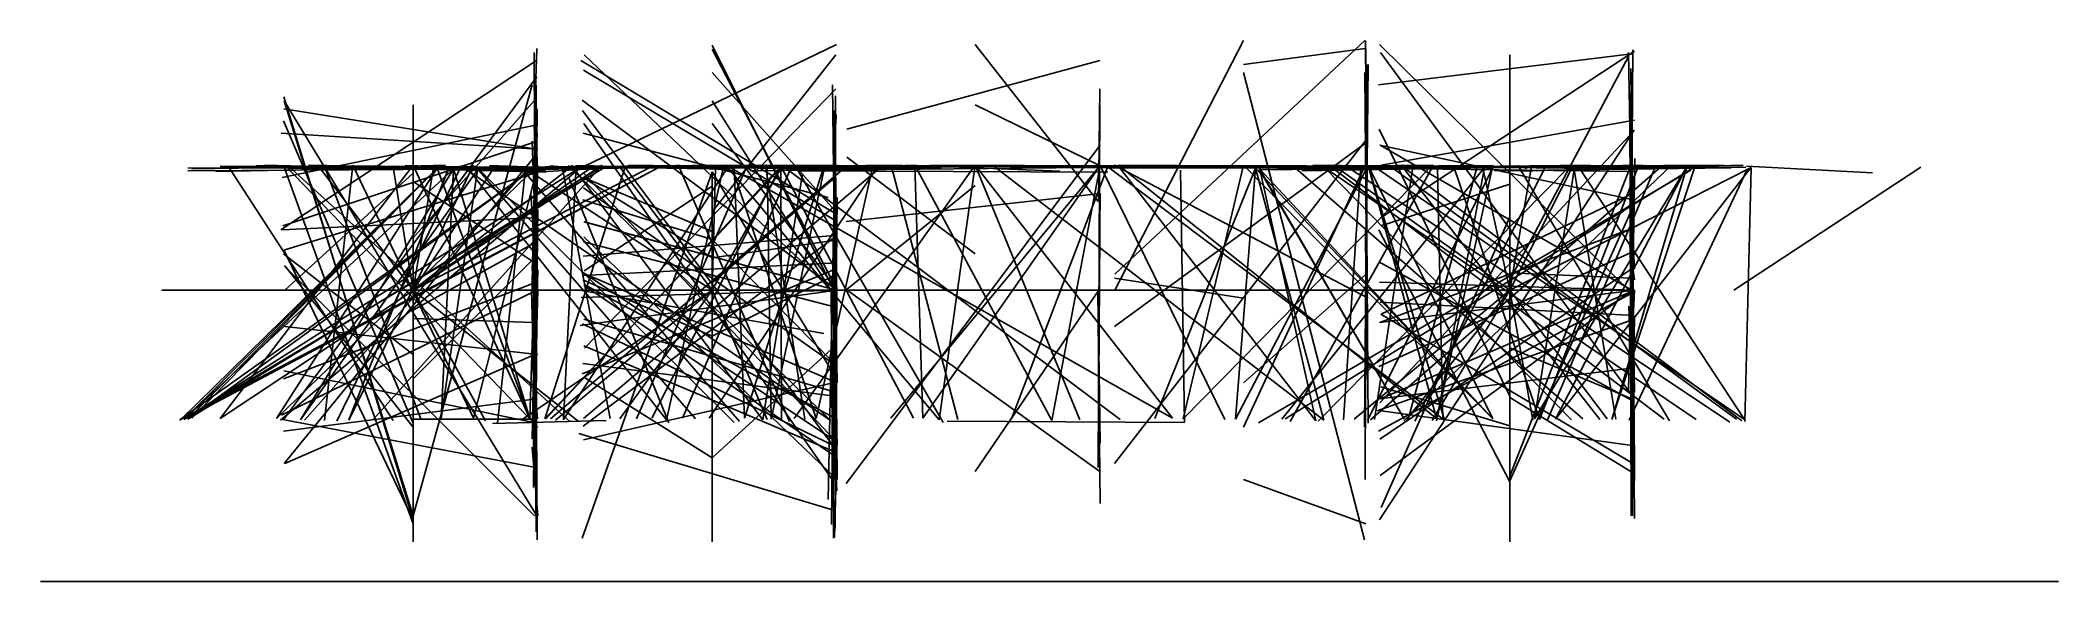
# Model space of a CAD drawing. Header units: metres. Extents: x -12 to 12, y 0 to 6.4.
import ezdxf

# ---------------------------------------------------------------- set-up
doc = ezdxf.new("R2010")
doc.units = ezdxf.units.M

msp = doc.modelspace()

# ---------------------------------------------------------------- linework, layer by layer
at = {"layer": 'MCD_Layer_0'}
for p, q in [((-6.148538, 6.305199), (-6.125833, 0.833092)), ((-6.116677, 6.352715), (-6.148263, 5.393242)), ((-2.540212, 6.401237), (-5.564107, 4.941887)), ((-5.550924, 6.276451), (-2.555593, 3.434746)), ((-4.023, 6.391533), (-2.57427, 3.473198)), ((-4.023, 6.343559), (-2.533529, 3.473198)), ((-4.023, 4.404472), (-2.550924, 6.276451)), ((-0.885327, 6.400871), (0.579426, 4.529259)), ((2.313, 6.449211), (0.778759, 3.473198)), ((3.760815, 6.449211), (0.778759, 3.665184)), ((2.313, 6.161552), (3.763927, 6.353172)), ((3.799908, 1.889153), (3.770885, 6.449211)), ((3.772076, 6.353264), (3.773815, 4.67318)), ((3.925124, 5.921135), (6.946181, 6.290092)), ((6.973189, 3.410027), (3.937758, 6.401237)), ((6.932631, 2.241631), (3.948195, 6.305107)), ((6.978957, 6.321587), (3.954787, 4.337273)), ((5.4915, 3.473473), (5.4915, 6.275444)), ((6.908736, 6.30529), (6.980605, 2.25811)), ((6.957717, 6.336784), (6.945907, 4.721245)), ((-6.120889, 6.20916), (-9.171792, 4.19326)), ((-2.568502, 4.394768), (-5.590383, 6.20916)), ((-5.55779, 6.093987), (-2.549459, 4.29882)), ((-4.023, 6.065239), (-2.536001, 4.394768)), ((0.601032, 6.209251), (-2.415814, 5.393242)), ((2.313, 6.065239), (3.756054, 0.497185)), ((3.793591, 6.065239), (3.756054, 1.84127)), ((3.791485, 2.705254), (3.761639, 6.065147)), ((3.79121, 6.161552), (3.763927, 1.985191)), ((3.800274, 6.161369), (3.769787, 2.993279)), ((5.4915, 3.596245), (6.908736, 6.257225)), ((6.955611, 4.208183), (6.936202, 6.113213)), ((-6.11741, 6.017082), (-9.134805, 1.937218)), ((-7.5915, 0.78521), (-6.171426, 5.921227)), ((-6.147256, 1.697166), (-6.122994, 5.921135)), ((-5.549093, 2.781975), (-2.548727, 5.873253)), ((-2.590383, 5.921135), (-2.536092, 1.601219)), ((-2.560445, 4.049156), (-2.554861, 5.786827)), ((0.601948, 5.873253), (0.585926, 4.529259)), ((6.979598, 0.752251), (6.933913, 5.825279)), ((-6.119332, 5.153191), (-9.135354, 5.633202)), ((-7.5915, 0.737236), (-9.134347, 5.777214)), ((-7.5915, 0.78521), (-9.13041, 5.72924)), ((-6.114663, 0.78521), (-9.13041, 5.729149)), ((-7.5915, 4.096855), (-6.145791, 5.72924)), ((-7.5915, 3.473473), (-7.5915, 5.68145)), ((-6.122994, 5.72924), (-6.176003, 3.377159)), ((-6.136819, 5.68145), (-6.156503, 4.001183)), ((-6.156503, 1.121208), (-6.111642, 5.633842)), ((-6.138375, 5.585136), (-6.140939, 5.681084)), ((-5.57546, 5.738853), (-2.53362, 3.473198)), ((-2.568136, 1.601219), (-5.571157, 5.613976)), ((-4.023, 5.729057), (-2.607503, 3.473198)), ((-2.571157, 5.613976), (-2.565389, 3.473198)), ((-2.549093, 5.450737), (-2.543325, 5.566002)), ((-0.885327, 5.681175), (0.587757, 4.961296)), ((0.601673, 5.680901), (0.578968, 1.361259)), ((6.939315, 0.785118), (6.923293, 5.664787)), ((6.98033, 1.200859), (6.946456, 5.585228)), ((-6.104226, 5.153374), (-9.164651, 5.345177)), ((-6.113473, 5.441216), (-9.152749, 4.817192)), ((-7.5915, 1.888969), (-9.139474, 5.489189)), ((-6.172158, 3.713158), (-6.112832, 5.345268)), ((-6.11567, 4.433769), (-6.141671, 5.441124)), ((-6.115121, 5.345451), (-6.131326, 1.169182)), ((-2.638723, 4.577232), (-5.561361, 5.345177)), ((-2.592123, 1.217247), (-5.555776, 5.46035)), ((-4.023, 5.460258), (-2.533895, 3.473198)), ((-2.565023, 1.217247), (-2.555776, 5.46035)), ((-2.555593, 2.25399), (-2.553945, 5.383629)), ((3.770153, 5.53698), (3.777203, 5.489189)), ((5.4915, 2.209953), (3.933089, 5.39315)), ((6.97438, 5.378044), (3.935195, 0.737236)), ((3.941512, 2.129295), (6.977859, 5.378044)), ((6.978042, 5.497429), (3.9579, 4.961205)), ((-6.113656, 5.248955), (-9.145059, 4.241142)), ((-6.145883, 5.057152), (-9.131509, 1.409142)), ((-6.170693, 5.249138), (-6.109902, 3.426323)), ((-6.130593, 2.033165), (-6.110085, 5.057243)), ((-2.555959, 5.076469), (-2.542684, 1.486046)), ((0.602497, 5.201347), (-2.425243, 1.169182)), ((-0.885327, 3.905235), (-2.417278, 5.057243)), ((3.801281, 5.249138), (0.77702, 3.041252)), ((3.766216, 5.249138), (0.77702, 1.409142)), ((3.941695, 5.201256), (6.98088, 4.545647)), ((3.945449, 5.201164), (6.945724, 3.473198)), ((6.949386, 5.105217), (6.93785, 3.473198)), ((6.980697, 1.424248), (6.942153, 5.057243)), ((-10.375436, 1.926414), (-6.103494, 4.960472)), ((-10.375436, 1.926414), (-4.615487, 4.959465)), ((-10.375436, 1.920555), (-7.303475, 4.926506)), ((-10.327462, 1.930351), (-4.615487, 4.959465)), ((-10.327462, 1.930351), (-5.575509, 4.951042)), ((-10.327462, 1.930351), (-5.287484, 4.945366)), ((-10.327462, 1.930351), (-7.303475, 4.926506)), ((-10.327462, 1.930351), (-7.111581, 4.918816)), ((-10.279489, 1.934288), (-6.103494, 4.960472)), ((-10.279489, 1.934288), (-5.335549, 4.950218)), ((-10.279489, 1.934288), (-5.335458, 4.947289)), ((-10.279489, 4.928429), (-6.007455, 4.933189)), ((-10.279489, 4.893272), (-5.143472, 4.927879)), ((-10.279489, 1.934288), (-7.303475, 4.926506)), ((-10.231606, 4.920647), (-9.127206, 4.93502)), ((-10.231515, 1.947014), (-7.303475, 4.926506)), ((-6.871438, 4.947289), (-9.94349, 4.885674)), ((-9.895516, 1.945274), (-5.335549, 4.961937)), ((-9.895516, 1.945274), (-7.5915, 4.961479)), ((-9.895516, 4.951134), (-5.527352, 4.937401)), ((-9.895516, 4.930626), (-7.783486, 4.939781)), ((-9.751412, 4.936577), (-9.895516, 4.930626)), ((-5.383615, 4.919914), (-9.895516, 4.930626)), ((-7.831735, 1.918266), (-9.799569, 4.950218)), ((-9.463571, 4.957268), (-8.167916, 4.914146)), ((-6.009469, 4.880455), (-9.367532, 4.962212)), ((-9.223519, 1.941795), (-6.103494, 4.960472)), ((-9.223519, 1.941795), (-7.303475, 4.926506)), ((-9.175729, 1.925224), (-5.575509, 4.951042)), ((-7.5915, 0.689262), (-9.138284, 4.961205)), ((-9.127481, 4.94381), (-9.127572, 4.917442)), ((-6.103585, 1.841179), (-9.122903, 4.961205)), ((-7.5915, 4.865166), (-9.120889, 3.473198)), ((-6.143685, 4.865166), (-9.120889, 3.953117)), ((-7.159554, 4.914879), (-9.079598, 4.927238)), ((-5.71943, 1.904076), (-9.079507, 4.950676)), ((-8.935494, 1.92733), (-7.111581, 4.918816)), ((-8.935494, 1.92733), (-6.823556, 4.90728)), ((-8.887521, 1.925407), (-6.199441, 4.946739)), ((-6.630929, 4.923027), (-8.839547, 4.961571)), ((-6.247506, 4.907646), (-8.839456, 4.938133)), ((-6.007546, 4.892174), (-8.839364, 4.935204)), ((-7.591226, 3.473198), (-8.695626, 4.917717)), ((-8.647653, 1.921654), (-8.311471, 4.962395)), ((-7.49537, 1.928337), (-8.64747, 4.945091)), ((-8.647286, 4.921654), (-7.207437, 4.960747)), ((-8.503549, 4.953972), (-6.391244, 4.936852)), ((-8.503366, 1.910027), (-7.015542, 4.958916)), ((-6.87153, 4.961937), (-8.359445, 1.921837)), ((-8.359445, 1.927696), (-7.159554, 4.950035)), ((-6.87153, 1.947289), (-8.311471, 4.962395)), ((-5.335549, 4.961937), (-8.07142, 1.927879)), ((-8.07142, 1.927879), (-5.335549, 4.961937)), ((-7.927682, 4.910393), (-7.975472, 4.929893)), ((-7.831643, 4.944633), (-7.01545, 4.926689)), ((-7.591226, 3.473198), (-7.83146, 4.938774)), ((-6.631845, 4.928886), (-7.687539, 4.959373)), ((-7.687539, 4.944725), (-6.583505, 4.903526)), ((-6.199533, 1.94381), (-7.5915, 4.961479)), ((-7.591226, 3.473198), (-4.7595, 4.938866)), ((-7.591226, 3.473198), (-5.719247, 4.933372)), ((-7.591226, 3.473198), (-5.479562, 4.923759)), ((-7.591226, 3.473198), (-6.630929, 4.923027)), ((-7.591226, 3.473198), (-7.351266, 4.910851)), ((-6.199533, 1.94381), (-7.303475, 4.926506)), ((-7.255685, 4.918724), (-5.335458, 4.947289)), ((-6.295846, 4.903709), (-7.255502, 4.948021)), ((-7.255502, 1.945091), (-7.111581, 4.918816)), ((-7.255502, 1.945091), (-6.823556, 4.90728)), ((-6.199533, 1.94381), (-7.111581, 4.918816)), ((-2.611898, 1.920189), (-6.979787, 4.925133)), ((-6.970266, 4.961662), (-4.570211, 1.927055)), ((-6.87153, 1.947289), (-6.103494, 4.960472)), ((-4.224599, 1.938408), (-6.854909, 4.953239)), ((-3.763814, 1.896019), (-6.81664, 4.922112)), ((-6.007455, 4.933189), (-6.679543, 4.957176)), ((-6.247506, 4.951591), (-6.583688, 1.891808)), ((-5.287576, 4.951225), (-6.583505, 4.932823)), ((-6.519002, 4.920738), (-1.757345, 4.962578)), ((-6.487008, 4.887962), (-5.431497, 4.956993)), ((-3.61971, 4.931267), (-6.413351, 4.927055)), ((-4.022726, 3.473198), (-6.278951, 4.940422)), ((-3.696615, 1.908562), (-6.26943, 4.891991)), ((-6.259908, 4.940239), (-3.965322, 4.946281)), ((-4.951486, 4.952415), (-6.249703, 4.87249)), ((-5.623574, 4.950035), (-6.199716, 4.929161)), ((-6.199533, 1.94381), (-6.103494, 4.960472)), ((-4.759408, 4.930077), (-6.199441, 4.93502)), ((-6.154165, 4.90847), (-4.109518, 4.962212)), ((-2.803884, 4.957176), (-6.019765, 4.939415)), ((-6.019765, 1.939415), (-5.059927, 4.955162)), ((-6.019765, 4.939415), (-4.685384, 4.942802)), ((-3.197378, 4.938957), (-6.019765, 1.939415)), ((-6.010152, 1.940788), (-3.207082, 4.950768)), ((-6.010152, 4.940788), (-3.207082, 4.950768)), ((-5.959573, 4.954704), (-5.383248, 4.908195)), ((-5.952657, 1.940239), (-2.419729, 4.953514)), ((-5.894979, 4.925041), (-4.426198, 4.959373)), ((-5.894979, 4.925041), (-1.882223, 4.930809)), ((-3.389455, 4.961296), (-5.86614, 4.94381)), ((-5.808553, 4.922752), (-5.799032, 4.932915)), ((-5.808553, 4.922752), (-5.242208, 1.942253)), ((-3.821401, 4.961021), (-5.799032, 1.932915)), ((-5.645315, 4.959282), (-5.799032, 1.927055)), ((-5.741445, 4.960197), (-2.611898, 1.920189)), ((-5.703084, 4.962029), (-3.418203, 1.927879)), ((-5.645315, 4.959282), (-4.925344, 4.937767)), ((-4.023, 4.8843), (-5.576009, 0.516411)), ((-2.571065, 1.697166), (-5.569143, 4.874779)), ((-4.023, 4.173943), (-5.560445, 4.817192)), ((-2.035848, 4.920555), (-5.55898, 1.94381)), ((-5.287484, 4.927788), (-4.759408, 4.930077)), ((-3.821401, 4.961021), (-5.242208, 4.942253)), ((-4.022726, 3.473198), (-5.127035, 4.938225)), ((-5.05013, 4.949211), (-3.207082, 4.950768)), ((-2.611898, 4.920189), (-5.021474, 4.960655)), ((-3.61971, 4.931267), (-4.925344, 1.937767)), ((-3.418203, 4.927879), (-4.896688, 4.962395)), ((-4.742971, 1.949211), (-3.207082, 4.950768)), ((-4.368612, 4.947105), (-4.714223, 4.947472)), ((-4.570211, 4.927055), (-3.85024, 4.962029)), ((-3.81188, 4.91552), (-4.570211, 4.927055)), ((-4.570211, 1.927055), (-3.898305, 4.90609)), ((-3.763814, 4.896019), (-4.445425, 4.961021)), ((-4.426198, 4.959373), (-3.10143, 1.905815)), ((-4.378225, 1.948662), (-3.072683, 4.95388)), ((-4.378225, 4.948662), (-2.65978, 4.945549)), ((-4.368703, 4.958824), (-3.091726, 4.945274)), ((-3.207082, 4.950768), (-4.224599, 4.938408)), ((-4.061452, 1.947105), (-2.045461, 4.952873)), ((-4.023, 3.473473), (-4.023, 4.8843)), ((-4.023, 4.8843), (-2.576009, 2.474724)), ((-4.023, 3.559532), (-2.560445, 4.817192)), ((-4.022726, 3.473198), (-3.197378, 4.938957)), ((-4.022726, 3.473198), (-3.984548, 4.931816)), ((-3.955801, 4.959373), (-3.638937, 4.946098)), ((-3.936666, 4.935753), (-2.679006, 4.955986)), ((-1.402212, 4.946739), (-3.936666, 4.935753)), ((1.466755, 1.946373), (-3.86134, 4.961937)), ((-1.317089, 1.925957), (-3.86134, 4.961937)), ((-2.613293, 4.930992), (-3.86134, 4.961937)), ((1.466572, 4.946373), (-3.86134, 4.961937)), ((-2.784566, 1.945274), (-3.792654, 4.956352)), ((-3.763723, 4.931175), (-3.638937, 1.946098)), ((-3.638937, 1.946098), (-2.688528, 4.957542)), ((-3.638937, 4.946098), (-3.427724, 4.938225)), ((-3.573498, 4.934288), (0.602772, 4.960472)), ((-3.573315, 4.893272), (1.706623, 4.945549)), ((-3.429577, 4.93438), (-0.885327, 4.961479)), ((-2.151021, 4.904076), (-3.418203, 4.927879)), ((-3.418203, 1.927879), (-2.947439, 4.857475)), ((-3.389455, 4.961296), (-2.918966, 1.934837)), ((-3.370138, 4.937675), (-3.322256, 1.935753)), ((-3.322256, 1.935753), (-2.679006, 4.955986)), ((-1.622945, 1.94738), (-3.207082, 4.950768)), ((-1.930196, 4.94738), (-3.207082, 4.950768)), ((-3.197378, 1.938957), (-3.207082, 4.950768)), ((0.842823, 1.933281), (-3.189343, 4.959923)), ((-3.10143, 4.905815), (-1.287038, 4.928062)), ((-3.091726, 4.945274), (-1.219747, 4.940605)), ((-3.04533, 4.945366), (-0.885327, 4.961479)), ((-3.045239, 1.945366), (-0.885327, 4.961479)), ((-1.269116, 1.894737), (-2.997357, 4.893639)), ((0.696705, 4.880455), (-2.997357, 4.893639)), ((-2.035848, 4.920555), (-2.918966, 4.934837)), ((-2.112569, 4.933006), (-2.784566, 1.945274)), ((-2.661266, 4.927055), (-1.605297, 4.962395)), ((-2.661266, 4.927055), (0.602772, 4.960472)), ((-2.621419, 4.927605), (-2.611898, 4.920189)), ((-2.613293, 4.930992), (-0.885327, 4.961479)), ((-1.709371, 4.932091), (-2.554311, 4.957726)), ((-0.213421, 4.943352), (-2.517254, 4.959373)), ((-1.893231, 1.946098), (0.602772, 4.960472)), ((-1.882223, 4.930809), (-1.094961, 1.932091)), ((0.266498, 4.941704), (-1.653271, 4.959923)), ((-1.509258, 1.948296), (-1.605297, 4.962395)), ((0.026905, 1.91909), (-1.605297, 4.962395)), ((-1.509258, 4.948296), (-1.605297, 4.962395)), ((-1.509258, 1.948296), (0.602772, 4.960472)), ((-1.509258, 4.948296), (0.602772, 4.960472)), ((-1.317089, 1.925957), (-0.885327, 4.961479)), ((0.122486, 4.891808), (-1.077313, 4.939781)), ((1.466755, 1.946373), (-0.885327, 4.961479)), ((0.36272, 1.92907), (-0.885327, 4.961479)), ((1.466572, 4.946373), (-0.885327, 4.961479)), ((3.273022, 1.923027), (-0.663013, 4.951683)), ((4.905041, 4.916252), (-0.663013, 4.951683)), ((0.056957, 4.934563), (-0.470936, 4.932274)), ((-0.453289, 1.941246), (0.698719, 4.959557)), ((4.473095, 4.933556), (-0.03899, 4.955986)), ((4.905041, 4.916252), (-0.03899, 4.955986)), ((0.026905, 1.91909), (0.602772, 4.960472)), ((0.056957, 4.934563), (3.608929, 4.938866)), ((0.056957, 4.934563), (2.457012, 4.926414)), ((2.042347, 4.93795), (0.170734, 4.960197)), ((4.905041, 4.916252), (0.441021, 4.948479)), ((4.473095, 4.933556), (0.441021, 4.948479)), ((2.090687, 1.930168), (0.602772, 4.960472)), ((1.322651, 4.946281), (0.602772, 4.960472)), ((0.680981, 4.927147), (3.801098, 4.960472)), ((0.680981, 4.927147), (5.289013, 4.959465)), ((0.680981, 4.927147), (2.264935, 4.957451)), ((4.905041, 4.916252), (0.681072, 4.953514)), ((4.712963, 1.923943), (0.681072, 4.953514)), ((0.728954, 4.931084), (5.289013, 4.959465)), ((0.728954, 4.931084), (0.77702, 4.958458)), ((3.800915, 3.377251), (0.775738, 4.961296)), ((1.496899, 4.935478), (0.77702, 4.958458)), ((5.00108, 4.938774), (0.824993, 4.962395)), ((4.617016, 1.942436), (0.824993, 4.962395)), ((3.176891, 1.915154), (0.824993, 4.950676)), ((4.905041, 4.916252), (0.824993, 4.950676)), ((5.001354, 4.924126), (0.824993, 4.950676)), ((1.208965, 4.938225), (4.856976, 4.935753)), ((1.208965, 4.938225), (2.504986, 4.930351)), ((1.256939, 4.942162), (3.608929, 4.938866)), ((1.25703, 1.942162), (2.457012, 4.926414)), ((1.496899, 4.935478), (4.568951, 4.961937)), ((1.561695, 4.904442), (1.610676, 1.89666)), ((1.593029, 1.940422), (4.568951, 4.961937)), ((1.593029, 1.940422), (2.313, 4.961479)), ((2.217052, 1.935936), (3.801098, 4.960472)), ((2.217052, 1.935936), (2.457012, 4.926414)), ((5.00108, 4.938774), (2.264935, 4.957451)), ((5.289013, 1.938957), (2.313, 4.961479)), ((2.313, 1.841179), (3.766949, 4.961296)), ((5.289013, 1.938957), (2.457012, 4.926414)), ((3.273022, 1.923027), (2.457012, 4.926414)), ((7.651504, 4.904259), (2.4915, 1.889977)), ((8.035476, 4.96212), (2.498092, 4.906548)), ((4.233135, 4.940239), (2.504986, 4.906914)), ((3.032787, 4.93264), (2.504986, 4.930351)), ((3.176891, 1.915154), (2.504986, 4.930351)), ((5.289013, 1.938957), (2.504986, 4.918633)), ((4.233044, 1.940239), (2.504986, 4.918633)), ((4.233044, 1.940239), (2.504986, 4.906914)), ((4.0186, 4.924217), (2.611526, 4.956627)), ((4.899154, 4.937035), (2.611526, 4.956627)), ((5.203567, 4.955345), (2.772017, 1.93676)), ((2.811751, 1.940422), (7.699569, 4.943352)), ((4.579543, 4.962761), (2.86943, 1.907188)), ((5.001354, 4.924126), (2.888958, 4.950127)), ((4.425121, 4.929619), (2.888958, 4.950127)), ((6.363723, 1.938866), (2.89955, 4.95974)), ((7.075545, 4.962486), (3.00859, 4.892998)), ((3.13951, 4.961845), (6.802535, 4.918266)), ((3.205611, 1.911308), (6.211471, 4.956078)), ((3.219161, 4.928154), (6.451522, 4.962578)), ((3.275283, 4.938225), (7.02748, 4.935112)), ((6.22795, 1.92733), (3.283431, 4.93264)), ((7.715957, 1.932182), (3.283431, 4.93264)), ((7.331893, 1.935844), (3.331496, 4.961479)), ((4.210494, 4.916527), (3.331496, 4.942436)), ((3.346602, 4.915977), (4.579543, 4.959831)), ((3.37947, 4.928795), (7.003219, 4.887413)), ((4.0186, 4.924217), (3.379561, 4.958092)), ((5.491775, 3.473198), (3.44255, 4.923851)), ((3.715468, 4.956352), (3.508285, 1.926048)), ((8.117965, 1.901054), (3.523574, 4.961113)), ((3.55516, 4.932274), (6.547469, 4.948479)), ((5.299514, 4.957359), (3.796309, 1.926231)), ((4.617016, 1.942436), (3.801098, 4.960472)), ((5.289013, 1.938957), (3.801098, 4.960472)), ((4.712963, 1.923943), (3.801098, 4.960472)), ((3.827987, 1.929619), (7.315505, 4.961662)), ((3.859572, 4.953514), (8.291915, 1.932549)), ((3.87596, 1.933556), (4.339583, 4.960655)), ((3.970626, 4.92028), (6.787612, 4.959373)), ((4.051558, 4.957542), (8.195968, 1.936394)), ((7.075545, 4.959557), (4.083236, 4.928703)), ((4.083236, 4.928703), (8.275527, 4.958366)), ((4.083236, 4.928703), (7.123519, 4.957634)), ((6.563949, 1.93145), (4.195479, 4.962029)), ((4.85118, 4.933098), (4.195479, 4.962029)), ((4.803023, 4.929161), (4.195479, 4.962029)), ((4.195571, 4.957634), (8.260421, 1.917442)), ((4.228255, 1.914787), (7.411452, 4.954887)), ((4.233135, 4.940239), (4.856976, 4.935753)), ((4.276412, 1.918724), (5.107436, 4.96212)), ((5.858993, 4.93383), (4.339583, 4.925499)), ((5.923537, 4.958824), (4.356978, 1.912041)), ((4.425121, 4.929619), (4.664898, 4.955162)), ((4.616833, 1.916069), (5.289013, 4.959465)), ((4.616833, 1.916069), (5.192974, 4.954521)), ((4.69197, 1.930168), (4.627517, 4.937401)), ((5.001354, 4.924126), (4.664898, 4.955162)), ((5.843978, 1.930992), (4.819594, 4.953148)), ((4.85118, 4.933098), (7.747451, 4.961937)), ((4.85118, 4.933098), (7.123519, 4.957634)), ((4.899154, 4.937035), (6.451522, 4.962578)), ((4.905041, 4.916252), (5.192974, 4.954521)), ((5.001354, 4.924126), (5.192974, 4.954521)), ((5.491775, 3.473198), (5.170699, 4.92495)), ((8.131515, 4.931908), (5.312789, 4.894463)), ((8.307113, 4.935387), (5.347487, 4.949577)), ((5.4915, 1.256981), (6.956527, 5.009178)), ((5.4915, 3.473473), (5.4915, 4.984917)), ((5.491775, 3.473198), (8.355086, 4.927605)), ((5.491775, 3.473198), (5.746749, 4.925407)), ((5.491775, 3.473198), (6.226485, 4.9179)), ((7.396346, 1.916893), (5.58763, 4.960564)), ((5.614547, 4.890434), (8.275527, 4.961296)), ((5.698775, 4.921471), (5.635512, 4.943993)), ((5.787765, 1.938499), (7.60353, 4.941338)), ((5.787765, 1.938499), (6.259444, 4.90728)), ((7.027572, 4.95562), (5.843978, 1.930992)), ((5.939925, 1.927147), (7.219466, 4.927422)), ((6.035964, 1.93502), (7.60353, 4.941338)), ((6.035964, 1.93502), (8.371474, 4.939873)), ((6.756026, 1.935478), (6.259444, 4.90728)), ((8.291915, 1.932549), (6.307601, 4.952232)), ((6.40364, 4.960106), (7.922957, 4.92733)), ((6.70787, 1.931541), (7.699569, 4.943352)), ((6.70787, 1.931541), (7.60353, 4.941338)), ((6.739547, 4.934929), (7.426558, 4.922569)), ((8.323409, 4.912498), (6.916427, 1.9244)), ((6.960738, 4.832207), (6.940505, 2.465202)), ((6.98088, 5.040764), (6.945083, 2.753227)), ((7.683089, 4.931084), (7.123519, 4.919548)), ((10.393261, 4.938866), (8.164501, 3.473198)), ((8.371474, 4.928154), (8.293746, 1.906822)), ((9.816479, 4.869469), (8.316845, 4.94912)), ((-7.5915, 4.768852), (-6.160989, 3.809196)), ((-7.5915, 3.473473), (-7.5915, 4.673454)), ((-6.189279, 4.625206), (-6.111276, 3.473198)), ((-5.731924, 4.804832), (-4.541372, 1.893089)), ((-2.541036, 2.570854), (-5.558431, 4.692314)), ((-4.023, 4.711632), (-5.550924, 3.703545)), ((-4.023, 3.857262), (-5.5501, 4.807671)), ((-4.023, 3.473473), (-4.023, 4.711632)), ((-4.023, 4.586845), (-2.535085, 3.473198)), ((-2.533803, 4.577232), (-2.561361, 1.793114)), ((-2.5501, 4.807671), (-2.538656, 3.117973)), ((-0.885327, 4.721245), (-2.429455, 3.473198)), ((0.602955, 4.625298), (-2.42561, 4.289207)), ((0.602589, 4.625023), (0.583179, 2.705254)), ((5.4915, 4.737724), (3.95378, 4.241142)), ((6.975844, 4.633446), (3.957351, 3.185265)), ((6.953414, 4.76107), (6.956893, 0.785118)), ((-6.103036, 4.33709), (-9.149545, 4.193169)), ((-7.5915, 3.473473), (-7.5915, 4.481194)), ((-6.119973, 4.481194), (-6.161172, 3.473198)), ((-6.132058, 2.273216), (-6.10505, 4.433769)), ((-6.131509, 4.385155), (-6.107522, 3.473198)), ((-4.023, 4.077995), (-5.568319, 4.548759)), ((-4.023, 3.473473), (-4.023, 4.404472)), ((-2.568319, 4.548759), (-2.638723, 0.977196)), ((-2.547536, 4.423515), (-2.542318, 2.446068)), ((5.4915, 4.345421), (3.957168, 0.881248)), ((5.4915, 1.200859), (6.946456, 4.43322)), ((6.979323, 3.728447), (6.943709, 4.385338)), ((6.958449, 1.536858), (6.950576, 4.529167)), ((-6.127847, 1.601128), (-6.10743, 4.192986)), ((-2.539022, 4.12606), (-5.564382, 1.850883)), ((-2.568594, 4.12606), (-5.564382, 3.876488)), ((-5.557241, 4.289116), (-2.545431, 3.473198)), ((-2.536825, 1.217247), (-5.555776, 4.106743)), ((-5.55541, 4.289116), (-2.545431, 3.473198)), ((-5.548818, 4.289116), (-2.545431, 3.473198)), ((-4.023, 3.473473), (-4.023, 4.173943)), ((-2.564107, 4.12606), (-2.558523, 1.601219)), ((-2.553396, 2.570854), (-2.558431, 4.29882)), ((-2.542959, 4.29882), (-2.557241, 4.289116)), ((-2.53417, 1.217247), (-2.555776, 4.106743)), ((-2.55541, 4.289116), (-2.545431, 3.473198)), ((-2.548818, 4.289116), (-2.545431, 3.473198)), ((-2.546987, 4.289116), (-2.545431, 3.473198)), ((0.601673, 4.145103), (0.584827, 1.84127)), ((3.770794, 4.192986), (3.772442, 3.665184)), ((5.4915, 1.187309), (3.92961, 4.193169)), ((3.939681, 3.089134), (6.948195, 4.209648)), ((-7.5915, 2.705254), (-9.137002, 3.905144)), ((-7.5915, 0.737236), (-9.134347, 3.953117)), ((-7.5915, 3.233055), (-6.120065, 4.049248)), ((-7.5915, 2.417412), (-6.143044, 3.857262)), ((-6.126565, 3.905144), (-6.173257, 1.697166)), ((-6.141946, 2.369072), (-6.146981, 3.905144)), ((-6.11741, 3.85717), (-6.136178, 3.329277)), ((-6.131875, 4.049156), (-6.111642, 0.497551)), ((-5.560445, 4.049156), (-2.554861, 3.271599)), ((-4.023, 3.473473), (-4.023, 4.077995)), ((-4.023, 4.077995), (-2.568319, 2.59951)), ((-4.023, 3.857262), (-2.5501, 4.068474)), ((-4.023, 3.473473), (-4.023, 3.857262)), ((-2.557241, 3.51165), (-2.564382, 3.876488)), ((3.927413, 2.561241), (6.940047, 3.921623)), ((6.92485, 4.001274), (6.980605, 3.596245)), ((-6.143685, 0.78521), (-9.13041, 3.761223)), ((-7.5915, 1.841179), (-9.122903, 3.761223)), ((-6.104959, 3.713432), (-6.153848, 1.601128)), ((-6.138009, 3.761131), (-6.123544, 0.593132)), ((-5.576009, 2.474724), (-2.535543, 3.732384)), ((-5.569143, 3.645958), (-2.53417, 3.799583)), ((-2.590108, 1.697166), (-5.563283, 3.684319)), ((-2.537374, 2.369164), (-5.557973, 3.674797)), ((-4.023, 2.925987), (-2.569143, 3.645958)), ((-2.576009, 0.516411), (-2.571065, 3.732384)), ((-2.557973, 1.630058), (-2.552389, 3.732475)), ((-2.534536, 2.369164), (-2.557973, 3.674797)), ((-2.550924, 3.703545), (-2.539846, 3.127586)), ((2.313, 3.377251), (0.775738, 3.61721)), ((2.313, 2.369164), (3.778027, 3.665184)), ((3.767406, 1.217155), (3.774364, 3.61721)), ((3.930343, 3.809288), (6.978042, 2.14312)), ((6.97383, 3.746208), (3.94197, 1.697166)), ((5.4915, 3.680473), (6.939773, 3.61721)), ((6.905715, 2.273216), (6.939864, 3.73101)), ((-10.590768, 3.473198), (-7.5915, 3.473473)), ((-7.591409, 3.473198), (-10.590768, 3.473198)), ((-9.160623, 1.985191), (-6.114022, 3.473198)), ((-6.119424, 3.569328), (-9.136361, 2.417229)), ((-7.5915, 3.473473), (-7.5915, 2.225334)), ((-7.5915, 3.473473), (-7.5915, 2.225243)), ((-7.5915, 3.473473), (-7.5915, 2.274956)), ((-6.119607, 3.473198), (-7.5915, 3.473289)), ((-6.149819, 3.473198), (-7.5915, 3.473289)), ((-6.13627, 3.473198), (-7.5915, 3.473289)), ((-6.113564, 3.473198), (-7.5915, 3.473289)), ((-7.5915, 3.473289), (-7.5915, 0.47393)), ((-6.138192, 3.473198), (-7.5915, 3.473289)), ((-6.118051, 3.473198), (-7.5915, 3.473289)), ((-6.144784, 3.473198), (-7.5915, 3.473289)), ((-6.144052, 3.473198), (-7.5915, 3.473289)), ((-6.114663, 3.473198), (-7.5915, 3.473289)), ((-6.102761, 3.473198), (-7.5915, 3.473289)), ((-6.104226, 3.473198), (-7.5915, 3.473289)), ((-6.145883, 3.473198), (-7.5915, 3.473289)), ((-6.11448, 3.473198), (-7.5915, 3.473289)), ((-6.10743, 3.473198), (-7.5915, 3.473289)), ((-6.113107, 3.473198), (-7.5915, 3.473289)), ((-7.591226, 3.473198), (-6.727609, 1.915154)), ((-7.591226, 3.473198), (-5.623483, 1.911949)), ((-7.022268, 3.473198), (-4.023, 3.473473)), ((-4.022909, 3.473198), (-7.022268, 3.473198)), ((-4.022726, 3.473198), (-6.278951, 1.940422)), ((-6.11741, 1.121208), (-6.179025, 3.473198)), ((-6.134805, 2.656914), (-6.146798, 3.473198)), ((-6.141671, 2.225151), (-6.103127, 3.473198)), ((-4.022726, 3.473198), (-5.894979, 1.925041)), ((-2.691366, 2.954826), (-5.603109, 3.473198)), ((-5.600179, 3.050774), (-2.535177, 3.473198)), ((-5.587636, 3.386681), (-2.533987, 3.473198)), ((-4.023, 2.925987), (-5.569143, 3.597893)), ((-5.555959, 3.530876), (-2.549917, 1.486046)), ((-2.538656, 1.937218), (-5.552389, 3.540398)), ((-4.022726, 3.473198), (-5.127035, 1.938225)), ((-4.023, 3.473473), (-4.023, 3.559532)), ((-4.023, 3.473473), (-4.023, 2.925987)), ((-4.023, 3.473473), (-4.023, 1.476433)), ((-2.534902, 3.473198), (-4.023, 3.473289)), ((-4.023, 3.473289), (-4.023, 0.47393)), ((-2.575643, 3.473198), (-4.023, 3.473289)), ((-2.535177, 3.473198), (-4.023, 3.473289)), ((-2.573446, 3.473198), (-4.023, 3.473289)), ((-2.536916, 3.473198), (-4.023, 3.473289)), ((-2.564931, 3.473198), (-4.023, 3.473289)), ((-2.536825, 3.473198), (-4.023, 3.473289)), ((-2.545431, 3.473198), (-4.023, 3.473289)), ((-2.565389, 3.473198), (-4.023, 3.473289)), ((-4.022726, 3.473198), (-3.370138, 1.931816)), ((-3.884594, 3.473198), (-0.885327, 3.473473)), ((-2.587728, 1.226768), (-2.604208, 3.473198)), ((-2.600179, 0.679558), (-2.574087, 3.473198)), ((-2.569143, 3.597893), (-2.590108, 1.342033)), ((-2.571157, 3.07), (-2.536825, 3.473198)), ((-2.536001, 3.51165), (-2.564382, 1.850883)), ((0.602222, 1.313286), (-2.413159, 3.473198)), ((0.600849, 3.473198), (-0.885327, 3.473289)), ((0.602955, 3.473198), (-0.885327, 3.473289)), ((0.601398, 3.473198), (-0.885327, 3.473289)), ((-0.885327, 1.313194), (0.586841, 3.473198)), ((-0.686268, 3.473198), (2.313, 3.473473)), ((0.602497, 0.928947), (0.575855, 3.473198)), ((3.770153, 3.473198), (2.313, 3.473289)), ((3.766216, 3.473198), (2.313, 3.473289)), ((3.790478, 3.473198), (2.313, 3.473289)), ((3.793316, 3.473198), (2.313, 3.473289)), ((3.799267, 3.473198), (2.313, 3.473289)), ((3.800274, 3.473198), (2.313, 3.473289)), ((3.758434, 3.473198), (2.313, 3.473289)), ((2.492232, 3.473198), (5.4915, 3.473473)), ((5.491591, 3.473198), (2.492232, 3.473198)), ((5.491775, 3.473198), (3.635909, 1.937309)), ((3.92549, 1.793205), (6.981063, 3.458183)), ((3.935195, 3.569328), (6.978866, 3.473198)), ((3.937026, 3.089134), (6.980422, 3.473198)), ((3.945632, 1.265129), (6.950942, 3.473198)), ((3.949752, 2.177177), (6.98033, 3.473198)), ((5.491775, 3.473198), (4.259933, 1.929893)), ((5.491775, 3.473198), (4.564254, 1.918907)), ((5.4915, 3.473473), (5.4915, 2.338676)), ((5.4915, 3.473473), (5.4915, 0.851128)), ((5.4915, 3.473473), (5.4915, 0.473198)), ((5.4915, 3.473473), (5.4915, 1.778008)), ((5.4915, 3.473473), (5.4915, 0.47979)), ((6.975936, 3.473198), (5.4915, 3.473289)), ((5.4915, 3.473289), (5.4915, 0.47393)), ((6.980788, 3.473198), (5.4915, 3.473289)), ((6.973647, 3.473198), (5.4915, 3.473289)), ((6.95021, 3.473198), (5.4915, 3.473289)), ((6.9308, 3.473198), (5.4915, 3.473289)), ((6.966781, 3.473198), (5.4915, 3.473289)), ((6.974654, 3.473198), (5.4915, 3.473289)), ((6.978408, 3.473198), (5.4915, 3.473289)), ((6.980147, 3.473198), (5.4915, 3.473289)), ((6.975844, 3.473198), (5.4915, 3.473289)), ((6.953231, 3.473198), (5.4915, 3.473289)), ((5.491775, 3.473198), (6.651748, 1.939049)), ((5.491775, 3.473198), (5.76451, 1.923668)), ((6.934279, 2.561241), (6.978133, 3.473198)), ((-7.5915, 3.137016), (-6.154305, 3.089226)), ((-6.140298, 3.233238), (-6.125924, 0.78521)), ((-2.540212, 3.271599), (-2.55779, 0.641289)), ((3.944533, 3.329277), (6.976668, 3.170158)), ((6.925582, 1.425621), (3.951583, 3.185081)), ((6.912032, 3.281303), (6.978591, 1.3283)), ((6.980147, 3.152397), (6.943252, 1.121208)), ((-6.103219, 2.705254), (-9.122354, 3.041161)), ((-2.538473, 1.601219), (-5.571157, 3.07)), ((-2.539846, 2.25399), (-5.553945, 3.127495)), ((0.602955, 1.649193), (0.585102, 3.041252)), ((3.908278, 2.033073), (6.908462, 3.104424)), ((-6.138192, 2.705254), (-9.122354, 1.409142)), ((-6.178292, 2.705162), (-6.107705, 1.938042)), ((-5.556783, 2.810814), (-2.553396, 1.543541)), ((-4.023, 1.476433), (-2.556783, 2.810814)), ((3.794323, 2.705254), (3.761639, 2.273216)), ((5.4915, 2.784721), (6.947463, 2.177177)), ((6.962295, 1.056755), (6.946364, 2.705162)), ((-6.114663, 1.889336), (-9.133615, 2.513176)), ((-5.568319, 2.59951), (-2.533803, 2.206017)), ((-4.023, 1.476433), (-5.556783, 2.436272)), ((-2.556783, 2.436272), (-2.541036, 1.23629)), ((6.97502, 2.545952), (3.937209, 2.177269)), ((-6.117959, 2.177177), (-9.139291, 1.793205)), ((-2.580678, 2.369164), (-5.557973, 1.687645)), ((-2.563192, 2.369164), (-2.557973, 1.687645)), ((5.4915, 1.857658), (3.951858, 2.321281)), ((5.4915, 2.192192), (6.934829, 1.313194)), ((-6.129495, 1.361168), (-9.17106, 1.937218)), ((-7.5915, 1.937218), (-6.120889, 1.937126)), ((6.977401, 1.617607), (3.955611, 2.033257)), ((-5.290182, 1.920738), (-6.643972, 1.882378)), ((-2.57546, 0.852226), (-5.613821, 1.764275)), ((-2.535543, 1.082848), (-2.569143, 1.754753)), ((-2.53417, 1.697166), (-2.563283, 0.525932)), ((-1.220776, 1.910393), (1.610676, 1.89666)), ((-6.103951, 0.78521), (-6.171426, 1.601128)), ((2.313, 1.217155), (3.774364, 0.689262))]:
    msp.add_line(p, q, dxfattribs=at)
at = {"layer": 'MCD_Layer_1'}
msp.add_line((-12.038676, 0), (12.038676, 0), dxfattribs=at)

doc.saveas('drawing.dxf')
